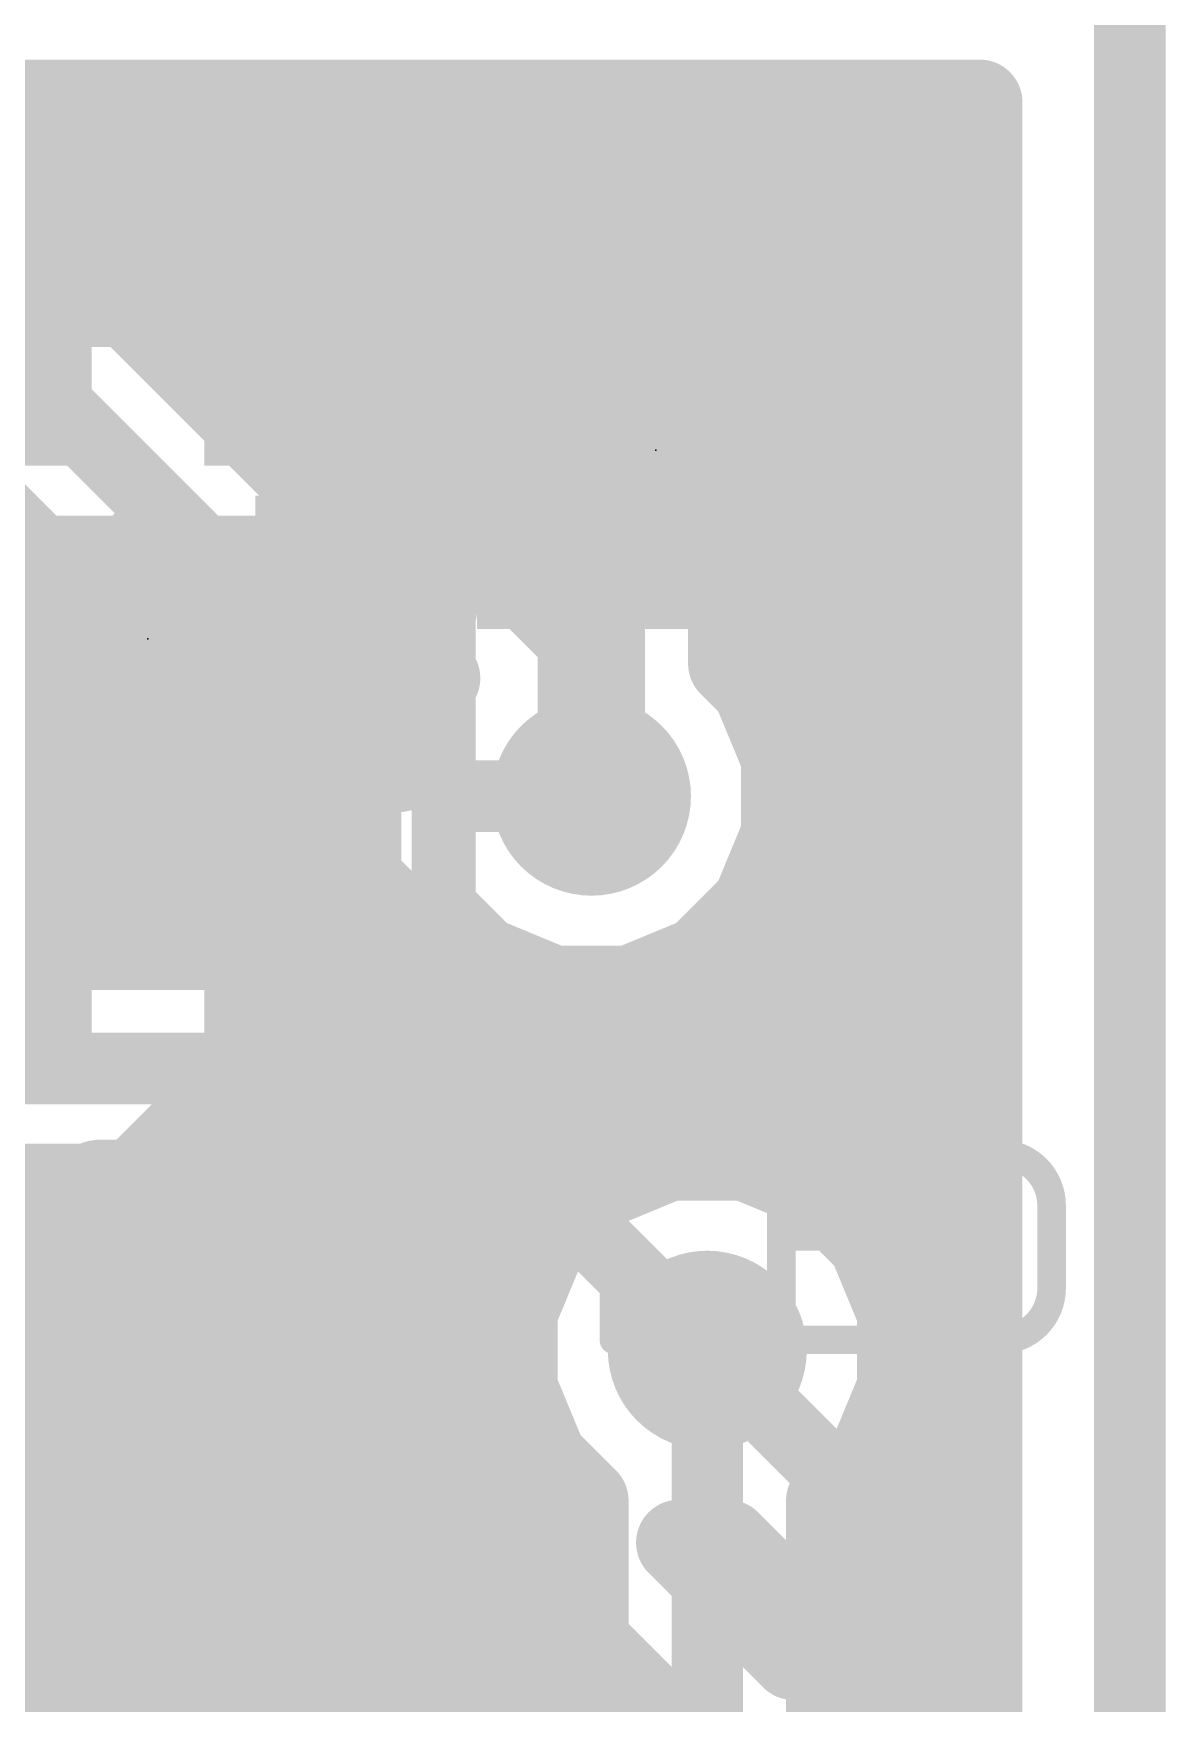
# Model space of a CAD drawing. Extents: x -1.3 to 57, y -0.1 to 23.2.
# Drawn here: x 48.11 to 52.13, y 13.74 to 19.68 of the extents above; entities that cross this region are included whole.
import ezdxf

# ---------------------------------------------------------------- set-up
doc = ezdxf.new("R2010")
doc.units = 0
for name, color, linetype in [('1', 12, 'CONTINUOUS'), ('16', 132, 'CONTINUOUS'), ('18', 110, 'CONTINUOUS'), ('20', 31, 'CONTINUOUS'), ('21', 253, 'CONTINUOUS'), ('23', 53, 'CONTINUOUS'), ('24', 53, 'CONTINUOUS'), ('25', 253, 'CONTINUOUS'), ('42', 132, 'CONTINUOUS'), ('51', 253, 'CONTINUOUS'), ('52', 253, 'CONTINUOUS')]:
    doc.layers.add(name, color=color, linetype=linetype)

# ---------------------------------------------------------------- blocks, each defined once
blk = doc.blocks.new('RECT')
blk.add_solid([(-0.5, -0.5), (0.5, -0.5), (-0.5, 0.5), (0.5, 0.5)])
blk = doc.blocks.new('ROUNDV')
at = {"const_width": 0.5}
blk.add_lwpolyline([(0, -0.25, 1), (0, 0.25, 1), (0, -0.25)], format="xyb", dxfattribs=at)

msp = doc.modelspace()

# ---------------------------------------------------------------- linework, layer by layer
at = {"layer": '1'}
for points, const_width in [([(48.491, 19.431), (48.537, 19.431)], 0.3048), ([(48.514, 19.408), (48.491, 19.431)], 0.3048), ([(48.537, 19.431), (48.514, 19.408)], 0.3048), ([(49.7442, 19.2778), (49.591, 19.431)], 0.3048), ([(49.591, 19.431), (51.4666, 19.431)], 0.3048), ([(51.4666, 19.431), (51.4666, 0.635)], 0.3048), ([(49.7442, 18.5851), (49.7442, 19.2778)], 0.3048), ([(49.7442, 19.2024), (51.4666, 19.2024)], 0.3048), ([(49.7442, 18.8976), (51.4666, 18.8976)], 0.3048), ([(49.064, 18.641), (49.064, 18.5648)], 0.381), ([(49.064, 18.5648), (50.0888, 17.54)], 0.381), ([(49.7442, 18.5928), (51.4666, 18.5928)], 0.3048), ([(50.5841, 17.7452), (49.7442, 18.5851)], 0.3048), ([(50.0413, 18.288), (51.4666, 18.288)], 0.3048), ([(50.3461, 17.9832), (51.4666, 17.9832)], 0.3048), ([(48.4508, 17.8108), (48.514, 17.874)], 0.3048), ([(48.514, 17.874), (48.5772, 17.8108)], 0.3048), ([(47.4772, 17.8108), (48.4508, 17.8108)], 0.3048), ([(48.5772, 17.8108), (49.1175, 17.8108)], 0.3048), ([(49.1175, 17.8108), (49.5417, 17.3866)], 0.3048), ([(50.5841, 17.4384), (50.5841, 17.7452)], 0.3048), ([(47.3962, 17.6784), (49.2499, 17.6784)], 0.3048), ([(50.5841, 17.6784), (51.4666, 17.6784)], 0.3048), ([(50.0888, 17.54), (50.0888, 16.9672)], 0.381), ([(50.6682, 17.3543), (50.5841, 17.4384)], 0.3048), ([(47.3962, 17.3736), (49.5287, 17.3736)], 0.3048), ([(49.5094, 17.3543), (49.4054, 17.1031)], 0.3048), ([(49.5417, 17.3866), (49.5094, 17.3543)], 0.3048), ([(50.6489, 17.3736), (51.4666, 17.3736)], 0.3048), ([(50.7722, 17.1031), (50.6682, 17.3543)], 0.3048), ([(48.4508, 17.2412), (47.4772, 17.2412)], 0.3048), ([(48.6442, 17.0478), (48.4508, 17.2412)], 0.3048), ([(48.6232, 17.0688), (49.4054, 17.0688)], 0.3048), ([(48.6837, 17.0634), (48.6442, 17.047)], 0.3048), ([(49.0414, 17.0634), (48.6837, 17.0634)], 0.3048), ([(49.0414, 16.4336), (49.0414, 17.0634)], 0.3048), ([(49.4054, 17.0634), (49.0866, 17.0634)], 0.3048), ([(49.0866, 17.0634), (49.0866, 16.4336)], 0.3048), ([(49.4054, 17.1031), (49.4054, 17.0634)], 0.3048), ([(50.7722, 16.8313), (50.7722, 17.1031)], 0.3048), ([(50.7722, 17.0688), (51.4666, 17.0688)], 0.3048), ([(48.6442, 17.047), (48.6442, 17.0478)], 0.3048), ([(50.6682, 16.5801), (50.7722, 16.8313)], 0.3048), ([(49.0414, 16.764), (49.0866, 16.764)], 0.3048), ([(50.7443, 16.764), (51.4666, 16.764)], 0.3048), ([(50.4759, 16.3878), (50.6682, 16.5801)], 0.3048), ([(49.5664, 16.4336), (49.5664, 16.5231)], 0.3048), ([(49.5664, 16.5231), (49.7017, 16.3878)], 0.3048), ([(49.0414, 16.4592), (49.0866, 16.4592)], 0.3048), ([(49.5664, 16.4592), (49.6303, 16.4592)], 0.3048), ([(50.5473, 16.4592), (51.4666, 16.4592)], 0.3048), ([(49.0866, 16.4336), (49.0414, 16.4336)], 0.3048), ([(49.0866, 16.3884), (49.0866, 16.4336)], 0.3048), ([(49.0866, 16.4336), (49.5664, 16.4336)], 0.3048), ([(49.0414, 15.7586), (49.0414, 16.3884)], 0.3048), ([(49.0414, 16.3884), (49.0866, 16.3884)], 0.3048), ([(49.0866, 16.3884), (49.0866, 15.7586)], 0.3048), ([(49.5664, 16.3884), (49.0866, 16.3884)], 0.3048), ([(49.5664, 15.8807), (49.5664, 16.3884)], 0.3048), ([(49.7017, 16.3878), (49.9529, 16.2838)], 0.3048), ([(50.2247, 16.2838), (50.4759, 16.3878)], 0.3048), ([(49.9529, 16.2838), (50.2247, 16.2838)], 0.3048), ([(49.0414, 16.1544), (49.0866, 16.1544)], 0.3048), ([(49.5664, 16.1544), (51.4666, 16.1544)], 0.3048), ([(49.5432, 15.8247), (49.5664, 15.8807)], 0.3048), ([(49.0414, 15.8496), (49.0866, 15.8496)], 0.3048), ([(49.5003, 15.7818), (49.5432, 15.8247)], 0.3048), ([(49.5535, 15.8496), (51.4666, 15.8496)], 0.3048), ([(48.4508, 15.5808), (48.6442, 15.7742)], 0.3048), ([(48.6442, 15.7742), (48.6442, 15.775)], 0.3048), ([(48.6442, 15.775), (48.6837, 15.7586)], 0.3048), ([(48.6837, 15.7586), (49.0414, 15.7586)], 0.3048), ([(49.0866, 15.7586), (49.4443, 15.7586)], 0.3048), ([(49.4443, 15.7586), (49.5003, 15.7818)], 0.3048), ([(50.3641, 15.6834), (50.1129, 15.5794)], 0.3048), ([(50.6359, 15.6834), (50.3641, 15.6834)], 0.3048), ([(50.8871, 15.5794), (50.6359, 15.6834)], 0.3048), ([(47.4772, 15.5808), (48.4508, 15.5808)], 0.3048), ([(50.1129, 15.5794), (49.9206, 15.3871)], 0.3048), ([(51.0794, 15.3871), (50.8871, 15.5794)], 0.3048), ([(46.1264, 15.5448), (50.0783, 15.5448)], 0.3048), ([(50.9217, 15.5448), (51.4666, 15.5448)], 0.3048), ([(49.9206, 15.3871), (49.8166, 15.1359)], 0.3048), ([(51.1834, 15.1359), (51.0794, 15.3871)], 0.3048), ([(46.1264, 15.24), (49.8597, 15.24)], 0.3048), ([(51.1403, 15.24), (51.4666, 15.24)], 0.3048), ([(49.8166, 15.1359), (49.8166, 14.8641)], 0.3048), ([(51.1834, 14.8641), (51.1834, 15.1359)], 0.3048), ([(50.5, 15), (50.5, 12.4334)], 0.254), ([(46.1264, 14.9352), (49.8166, 14.9352)], 0.3048), ([(51.1834, 14.9352), (51.4666, 14.9352)], 0.3048), ([(49.8166, 14.8641), (49.9206, 14.6129)], 0.3048), ([(51.0794, 14.6129), (51.1834, 14.8641)], 0.3048), ([(46.1264, 14.6304), (49.9134, 14.6304)], 0.3048), ([(51.0866, 14.6304), (51.4666, 14.6304)], 0.3048), ([(49.9206, 14.6129), (50.0682, 14.4653)], 0.3048), ([(50.9318, 14.4653), (51.0794, 14.6129)], 0.3048), ([(50.0682, 14.4653), (50.0682, 13.1412)], 0.3048), ([(50.9318, 13.1412), (50.9318, 14.4653)], 0.3048), ([(46.1264, 14.3256), (50.0682, 14.3256)], 0.3048), ([(50.9318, 14.3256), (51.4666, 14.3256)], 0.3048), ([(46.1264, 14.0208), (50.0682, 14.0208)], 0.3048), ([(50.9318, 14.0208), (51.4666, 14.0208)], 0.3048), ([(46.1264, 13.716), (50.0682, 13.716)], 0.3048), ([(50.9318, 13.716), (51.4666, 13.716)], 0.3048)]:
    msp.add_lwpolyline(points, dxfattribs=dict(at, const_width=const_width))
for points, const_width in [([(48.491, 19.5072, 1), (48.491, 19.3548)], 0.1524), ([(48.5449, 19.4849, 1), (48.4371, 19.3771)], 0.1524), ([(48.5909, 19.3771, 1), (48.4831, 19.4849)], 0.1524), ([(48.537, 19.3548, 1), (48.537, 19.5072)], 0.1524), ([(49.6449, 19.4849, 1), (49.5371, 19.3771)], 0.1524), ([(49.591, 19.5072, 1), (49.591, 19.3548)], 0.1524), ([(51.5428, 19.431, 1), (51.3904, 19.431)], 0.1524), ([(51.4666, 19.3548, 1), (51.4666, 19.5072)], 0.1524), ([(48.4601, 19.4619, 1), (48.5679, 19.3541)], 0.1524), ([(48.4601, 19.3541, 1), (48.5679, 19.4618)], 0.1524), ([(49.8204, 19.2778, 1), (49.668, 19.2778)], 0.1524), ([(49.6903, 19.2239, 1), (49.7981, 19.3317)], 0.1524), ([(49.7442, 19.2786, 1), (49.7442, 19.1262)], 0.1524), ([(51.4666, 19.1262, 1), (51.4666, 19.2786)], 0.1524), ([(49.7442, 18.9738, 1), (49.7442, 18.8214)], 0.1524), ([(51.4666, 18.8214, 1), (51.4666, 18.9738)], 0.1524), ([(49.1593, 18.641, 1), (48.9688, 18.641)], 0.1905), ([(49.1314, 18.6322, 1), (48.9966, 18.4974)], 0.1905), ([(49.7442, 18.669, 1), (49.7442, 18.5166)], 0.1524), ([(51.4666, 18.5166, 1), (51.4666, 18.669)], 0.1524), ([(49.7981, 18.6389, 1), (49.6903, 18.5312)], 0.1524), ([(48.9688, 18.5648, 1), (49.1593, 18.5648)], 0.1905), ([(49.668, 18.5851, 1), (49.8204, 18.5851)], 0.1524), ([(50.0413, 18.3642, 1), (50.0413, 18.2118)], 0.1524), ([(51.4666, 18.2118, 1), (51.4666, 18.3642)], 0.1524), ([(50.3461, 18.0594, 1), (50.3461, 17.907)], 0.1524), ([(51.4666, 17.907, 1), (51.4666, 18.0594)], 0.1524), ([(48.5679, 17.9279, 1), (48.4601, 17.8201)], 0.1524), ([(48.5679, 17.8201, 1), (48.4601, 17.9279)], 0.1524), ([(48.3969, 17.8647, 1), (48.5047, 17.7569)], 0.1524), ([(48.4508, 17.7346, 1), (48.4508, 17.887)], 0.1524), ([(48.5772, 17.887, 1), (48.5772, 17.7346)], 0.1524), ([(48.5233, 17.7569, 1), (48.6311, 17.8647)], 0.1524), ([(49.1714, 17.8647, 1), (49.0637, 17.7569)], 0.1524), ([(49.1175, 17.7346, 1), (49.1175, 17.887)], 0.1524), ([(50.6603, 17.7452, 1), (50.5079, 17.7452)], 0.1524), ([(50.5302, 17.6913, 1), (50.638, 17.799)], 0.1524), ([(49.2499, 17.6022, 1), (49.2499, 17.7546)], 0.1524), ([(50.5841, 17.7546, 1), (50.5841, 17.6022)], 0.1524), ([(51.4666, 17.6022, 1), (51.4666, 17.7546)], 0.1524), ([(50.184, 17.54, 1), (49.9935, 17.54)], 0.1905), ([(50.0214, 17.4726, 1), (50.1562, 17.6074)], 0.1905), ([(50.638, 17.4923, 1), (50.5302, 17.3845)], 0.1524), ([(49.5798, 17.3252, 1), (49.439, 17.3835)], 0.1524), ([(49.5956, 17.3327, 1), (49.4879, 17.4405)], 0.1524), ([(49.4879, 17.3327, 1), (49.5956, 17.4405)], 0.1524), ([(49.5287, 17.2974, 1), (49.5287, 17.4498)], 0.1524), ([(50.5079, 17.4384, 1), (50.6603, 17.4384)], 0.1524), ([(50.6489, 17.4498, 1), (50.6489, 17.2974)], 0.1524), ([(50.7386, 17.3835, 1), (50.5978, 17.3252)], 0.1524), ([(51.4666, 17.2974, 1), (51.4666, 17.4498)], 0.1524), ([(49.4556, 17.4082, 1), (49.5633, 17.3004)], 0.1524), ([(50.6143, 17.3004, 1), (50.722, 17.4082)], 0.1524), ([(48.5047, 17.2951, 1), (48.3969, 17.1873)], 0.1524), ([(48.4508, 17.165, 1), (48.4508, 17.3174)], 0.1524), ([(48.6232, 17.145, 1), (48.6232, 16.9926)], 0.1524), ([(48.6837, 17.1396, 1), (48.6837, 16.9872)], 0.1524), ([(48.7128, 16.993, 1), (48.6545, 17.1338)], 0.1524), ([(49.1176, 17.0634, 1), (48.9652, 17.0634)], 0.1524), ([(49.0866, 17.1396, 1), (49.0866, 16.9872)], 0.1524), ([(49.1628, 17.0634, 1), (49.0104, 17.0634)], 0.1524), ([(49.0414, 16.9872, 1), (49.0414, 17.1396)], 0.1524), ([(49.4816, 17.1031, 1), (49.3292, 17.1031)], 0.1524), ([(49.335, 17.1323, 1), (49.4758, 17.074)], 0.1524), ([(49.4054, 16.9926, 1), (49.4054, 17.145)], 0.1524), ([(49.4054, 16.9872, 1), (49.4054, 17.1396)], 0.1524), ([(50.8484, 17.1031, 1), (50.696, 17.1031)], 0.1524), ([(50.7722, 17.145, 1), (50.7722, 16.9926)], 0.1524), ([(50.7018, 17.074, 1), (50.8426, 17.1323)], 0.1524), ([(51.4666, 16.9926, 1), (51.4666, 17.145)], 0.1524), ([(48.7204, 17.0478, 1), (48.568, 17.0478)], 0.1524), ([(48.615, 17.1174, 1), (48.6734, 16.9766)], 0.1524), ([(48.5903, 16.9939, 1), (48.6981, 17.1017)], 0.1524), ([(48.568, 17.047, 1), (48.7204, 17.047)], 0.1524), ([(49.3292, 17.0634, 1), (49.4816, 17.0634)], 0.1524), ([(49.9935, 16.9672, 1), (50.184, 16.9672)], 0.1905), ([(50.8426, 16.8021, 1), (50.7018, 16.8604)], 0.1524), ([(49.0414, 16.8402, 1), (49.0414, 16.6878)], 0.1524), ([(49.0866, 16.6878, 1), (49.0866, 16.8402)], 0.1524), ([(50.7443, 16.8402, 1), (50.7443, 16.6878)], 0.1524), ([(50.696, 16.8313, 1), (50.8484, 16.8313)], 0.1524), ([(51.4666, 16.6878, 1), (51.4666, 16.8402)], 0.1524), ([(50.722, 16.5262, 1), (50.6143, 16.634)], 0.1524), ([(49.6426, 16.5231, 1), (49.4902, 16.5231)], 0.1524), ([(49.6203, 16.577, 1), (49.5125, 16.4693)], 0.1524), ([(50.5978, 16.6092, 1), (50.7386, 16.5509)], 0.1524), ([(49.0414, 16.5354, 1), (49.0414, 16.383)], 0.1524), ([(49.0866, 16.383, 1), (49.0866, 16.5354)], 0.1524), ([(49.5664, 16.5354, 1), (49.5664, 16.383)], 0.1524), ([(49.6303, 16.383, 1), (49.6303, 16.5354)], 0.1524), ([(50.5473, 16.5354, 1), (50.5473, 16.383)], 0.1524), ([(51.4666, 16.383, 1), (51.4666, 16.5354)], 0.1524), ([(49.0414, 16.5098, 1), (49.0414, 16.3574)], 0.1524), ([(49.1628, 16.4336, 1), (49.0104, 16.4336)], 0.1524), ([(49.0866, 16.5098, 1), (49.0866, 16.3574)], 0.1524), ([(49.0866, 16.3574, 1), (49.0866, 16.5098)], 0.1524), ([(49.5664, 16.3574, 1), (49.5664, 16.5098)], 0.1524), ([(49.1176, 16.3884, 1), (48.9652, 16.3884)], 0.1524), ([(49.0414, 16.4646, 1), (49.0414, 16.3122)], 0.1524), ([(48.9652, 16.4336, 1), (49.1176, 16.4336)], 0.1524), ([(49.1628, 16.3884, 1), (49.0104, 16.3884)], 0.1524), ([(49.0866, 16.4646, 1), (49.0866, 16.3122)], 0.1524), ([(49.0104, 16.4336, 1), (49.1628, 16.4336)], 0.1524), ([(49.0866, 16.3122, 1), (49.0866, 16.4646)], 0.1524), ([(49.6426, 16.3884, 1), (49.4902, 16.3884)], 0.1524), ([(49.4902, 16.4336, 1), (49.6426, 16.4336)], 0.1524), ([(49.5664, 16.3122, 1), (49.5664, 16.4646)], 0.1524), ([(49.7308, 16.4582, 1), (49.6725, 16.3174)], 0.1524), ([(49.6478, 16.334, 1), (49.7556, 16.4417)], 0.1524), ([(50.422, 16.4417, 1), (50.5298, 16.334)], 0.1524), ([(50.5051, 16.3174, 1), (50.4468, 16.4582)], 0.1524), ([(49.0104, 16.3884, 1), (49.1628, 16.3884)], 0.1524), ([(49.9529, 16.36, 1), (49.9529, 16.2076)], 0.1524), ([(49.9237, 16.2134, 1), (49.982, 16.3542)], 0.1524), ([(50.1956, 16.3542, 1), (50.2539, 16.2134)], 0.1524), ([(50.2247, 16.2076, 1), (50.2247, 16.36)], 0.1524), ([(49.0414, 16.2306, 1), (49.0414, 16.0782)], 0.1524), ([(49.0866, 16.0782, 1), (49.0866, 16.2306)], 0.1524), ([(49.5664, 16.2306, 1), (49.5664, 16.0782)], 0.1524), ([(51.4666, 16.0782, 1), (51.4666, 16.2306)], 0.1524), ([(49.6368, 15.8515, 1), (49.496, 15.9098)], 0.1524), ([(49.0414, 15.9258, 1), (49.0414, 15.7734)], 0.1524), ([(49.0866, 15.7734, 1), (49.0866, 15.9258)], 0.1524), ([(49.5535, 15.9258, 1), (49.5535, 15.7734)], 0.1524), ([(49.5971, 15.7708, 1), (49.4893, 15.8786)], 0.1524), ([(49.4902, 15.8807, 1), (49.6426, 15.8807)], 0.1524), ([(51.4666, 15.7734, 1), (51.4666, 15.9258)], 0.1524), ([(48.7204, 15.775, 1), (48.568, 15.775)], 0.1524), ([(48.6734, 15.8454, 1), (48.615, 15.7046)], 0.1524), ([(48.6981, 15.7203, 1), (48.5903, 15.8281)], 0.1524), ([(48.6837, 15.8348, 1), (48.6837, 15.6824)], 0.1524), ([(48.6545, 15.6882, 1), (48.7128, 15.829)], 0.1524), ([(49.0866, 15.8348, 1), (49.0866, 15.6824)], 0.1524), ([(49.0414, 15.6824, 1), (49.0414, 15.8348)], 0.1524), ([(49.4152, 15.829, 1), (49.4735, 15.6882)], 0.1524), ([(49.4464, 15.8357, 1), (49.5542, 15.7279)], 0.1524), ([(49.4443, 15.6824, 1), (49.4443, 15.8348)], 0.1524), ([(49.4728, 15.8538, 1), (49.6136, 15.7955)], 0.1524), ([(49.5295, 15.7114, 1), (49.4712, 15.8522)], 0.1524), ([(48.568, 15.7742, 1), (48.7204, 15.7742)], 0.1524), ([(48.9652, 15.7586, 1), (49.1176, 15.7586)], 0.1524), ([(49.0104, 15.7586, 1), (49.1628, 15.7586)], 0.1524), ([(50.3641, 15.7596, 1), (50.3641, 15.6072)], 0.1524), ([(50.3932, 15.613, 1), (50.3349, 15.7538)], 0.1524), ([(50.6651, 15.7538, 1), (50.6068, 15.613)], 0.1524), ([(50.6359, 15.6072, 1), (50.6359, 15.7596)], 0.1524), ([(48.4508, 15.5046, 1), (48.4508, 15.657)], 0.1524), ([(50.0837, 15.6498, 1), (50.142, 15.509)], 0.1524), ([(50.1668, 15.5255, 1), (50.059, 15.6332)], 0.1524), ([(50.941, 15.6332, 1), (50.8332, 15.5255)], 0.1524), ([(50.858, 15.509, 1), (50.9163, 15.6498)], 0.1524), ([(48.3969, 15.6347, 1), (48.5047, 15.5269)], 0.1524), ([(50.0783, 15.4686, 1), (50.0783, 15.621)], 0.1524), ([(50.9217, 15.621, 1), (50.9217, 15.4686)], 0.1524), ([(51.4666, 15.4686, 1), (51.4666, 15.621)], 0.1524), ([(49.8668, 15.441, 1), (49.9745, 15.3332)], 0.1524), ([(49.991, 15.358, 1), (49.8502, 15.4163)], 0.1524), ([(51.1498, 15.4163, 1), (51.009, 15.358)], 0.1524), ([(51.0255, 15.3332, 1), (51.1332, 15.441)], 0.1524), ([(49.8597, 15.1638, 1), (49.8597, 15.3162)], 0.1524), ([(51.1403, 15.3162, 1), (51.1403, 15.1638)], 0.1524), ([(51.4666, 15.1638, 1), (51.4666, 15.3162)], 0.1524), ([(49.8928, 15.1359, 1), (49.7404, 15.1359)], 0.1524), ([(51.2596, 15.1359, 1), (51.1072, 15.1359)], 0.1524), ([(49.7462, 15.1651, 1), (49.887, 15.1068)], 0.1524), ([(51.113, 15.1068, 1), (51.2538, 15.1651)], 0.1524), ([(50.5635, 15, 1), (50.4365, 15)], 0.127), ([(49.8166, 14.859, 1), (49.8166, 15.0114)], 0.1524), ([(51.1834, 15.0114, 1), (51.1834, 14.859)], 0.1524), ([(51.4666, 14.859, 1), (51.4666, 15.0114)], 0.1524), ([(49.887, 14.8932, 1), (49.7462, 14.8349)], 0.1524), ([(51.2538, 14.8349, 1), (51.113, 14.8932)], 0.1524), ([(49.7404, 14.8641, 1), (49.8928, 14.8641)], 0.1524), ([(51.1072, 14.8641, 1), (51.2596, 14.8641)], 0.1524), ([(49.9134, 14.5542, 1), (49.9134, 14.7066)], 0.1524), ([(51.0866, 14.7066, 1), (51.0866, 14.5542)], 0.1524), ([(51.4666, 14.5542, 1), (51.4666, 14.7066)], 0.1524), ([(49.9745, 14.6668, 1), (49.8668, 14.559)], 0.1524), ([(49.8502, 14.5837, 1), (49.991, 14.642)], 0.1524), ([(51.009, 14.642, 1), (51.1498, 14.5837)], 0.1524), ([(51.1332, 14.559, 1), (51.0255, 14.6668)], 0.1524), ([(50.1444, 14.4653, 1), (49.992, 14.4653)], 0.1524), ([(50.0143, 14.4114, 1), (50.1221, 14.5192)], 0.1524), ([(51.008, 14.4653, 1), (50.8556, 14.4653)], 0.1524), ([(50.8779, 14.5192, 1), (50.9857, 14.4114)], 0.1524), ([(50.0682, 14.2494, 1), (50.0682, 14.4018)], 0.1524), ([(50.9318, 14.4018, 1), (50.9318, 14.2494)], 0.1524), ([(51.4666, 14.2494, 1), (51.4666, 14.4018)], 0.1524), ([(50.0682, 13.9446, 1), (50.0682, 14.097)], 0.1524), ([(50.9318, 14.097, 1), (50.9318, 13.9446)], 0.1524), ([(51.4666, 13.9446, 1), (51.4666, 14.097)], 0.1524), ([(50.0682, 13.6398, 1), (50.0682, 13.7922)], 0.1524), ([(50.9318, 13.7922, 1), (50.9318, 13.6398)], 0.1524), ([(51.4666, 13.6398, 1), (51.4666, 13.7922)], 0.1524)]:
    msp.add_lwpolyline(points, format="xyb", dxfattribs=dict(at, const_width=const_width))
at = {"layer": '16'}
for points, const_width in [([(47.7277, 19.431), (51.435, 19.431)], 0.3048), ([(51.435, 19.431), (51.435, 14.6757)], 0.3048), ([(49.5304, 17.6283), (47.8282, 19.3305)], 0.3048), ([(47.9563, 19.2024), (51.435, 19.2024)], 0.3048), ([(49.5808, 16.9672), (47.3964, 19.1516)], 0.254), ([(49.6197, 18.9837), (49.5304, 18.8944)], 0.3048), ([(51.0159, 18.9837), (49.6197, 18.9837)], 0.3048), ([(51.1052, 18.8944), (51.0159, 18.9837)], 0.3048), ([(48.2611, 18.8976), (49.5336, 18.8976)], 0.3048), ([(49.5304, 18.8944), (49.5304, 17.6283)], 0.3048), ([(51.102, 18.8976), (51.435, 18.8976)], 0.3048), ([(51.1052, 17.4982), (51.1052, 18.8944)], 0.3048), ([(47.2175, 18.7198), (49.4019, 16.5354)], 0.3048), ([(48.5659, 18.5928), (49.5304, 18.5928)], 0.3048), ([(51.1052, 18.5928), (51.435, 18.5928)], 0.3048), ([(48.8707, 18.288), (49.5304, 18.288)], 0.3048), ([(51.1052, 18.288), (51.435, 18.288)], 0.3048), ([(49.1755, 17.9832), (49.5304, 17.9832)], 0.3048), ([(51.1052, 17.9832), (51.435, 17.9832)], 0.3048), ([(41.3141, 17.6784), (48.2589, 17.6784)], 0.3048), ([(49.4803, 17.6784), (49.5304, 17.6784)], 0.3048), ([(51.1052, 17.6784), (51.435, 17.6784)], 0.3048), ([(51.0159, 17.4089), (51.1052, 17.4982)], 0.3048), ([(50.6682, 17.3543), (50.6136, 17.4089)], 0.3048), ([(50.6136, 17.4089), (51.0159, 17.4089)], 0.3048), ([(24.8642, 17.3736), (48.5637, 17.3736)], 0.3048), ([(50.6489, 17.3736), (51.435, 17.3736)], 0.3048), ([(50.7722, 17.1031), (50.6682, 17.3543)], 0.3048), ([(24.7409, 17.0688), (48.8685, 17.0688)], 0.3048), ([(50.7722, 16.8313), (50.7722, 17.1031)], 0.3048), ([(50.7722, 17.0688), (51.435, 17.0688)], 0.3048), ([(49.5808, 16.9672), (50.0888, 16.9672)], 0.254), ([(50.6682, 16.5801), (50.7722, 16.8313)], 0.3048), ([(23.9263, 16.764), (49.1733, 16.764)], 0.3048), ([(50.7443, 16.764), (51.435, 16.764)], 0.3048), ([(50.4759, 16.3878), (50.6682, 16.5801)], 0.3048), ([(49.4019, 16.5354), (49.5541, 16.5354)], 0.3048), ([(49.5541, 16.5354), (49.6577, 16.4318)], 0.3048), ([(36.6256, 16.4592), (49.6303, 16.4592)], 0.3048), ([(50.5473, 16.4592), (51.435, 16.4592)], 0.3048), ([(49.6577, 16.4318), (42.1719, 16.4318)], 0.3048), ([(50.4273, 15.6834), (49.7377, 16.3729)], 0.3048), ([(49.7377, 16.3729), (49.9529, 16.2838)], 0.3048), ([(50.2247, 16.2838), (50.4759, 16.3878)], 0.3048), ([(49.9529, 16.2838), (50.2247, 16.2838)], 0.3048), ([(49.9563, 16.1544), (51.435, 16.1544)], 0.3048), ([(42.3508, 16), (49.5, 16)], 0.254), ([(49.5, 16), (50.5, 15)], 0.254), ([(50.2611, 15.8496), (51.435, 15.8496)], 0.3048), ([(50.6359, 15.6834), (50.4273, 15.6834)], 0.3048), ([(50.8871, 15.5794), (50.6359, 15.6834)], 0.3048), ([(42.5297, 15.5682), (49.3211, 15.5682)], 0.3048), ([(49.3211, 15.5682), (49.8166, 15.0727)], 0.3048), ([(51.0794, 15.3871), (50.8871, 15.5794)], 0.3048), ([(42.5063, 15.5448), (49.3445, 15.5448)], 0.3048), ([(50.9217, 15.5448), (51.435, 15.5448)], 0.3048), ([(49.2337, 15.4825), (42.5675, 15.4825)], 0.3048), ([(49.8166, 14.8996), (49.2337, 15.4825)], 0.3048), ([(51.1834, 15.1359), (51.0794, 15.3871)], 0.3048), ([(49.4762, 15.24), (49.6493, 15.24)], 0.3048), ([(51.1403, 15.24), (51.435, 15.24)], 0.3048), ([(51.1834, 14.9273), (51.1834, 15.1359)], 0.3048), ([(49.8166, 15.0727), (49.8166, 14.8996)], 0.3048), ([(42.7306, 15.0888), (49.0706, 15.0888)], 0.127), ([(49.0706, 15.0888), (50.4906, 13.6688)], 0.127), ([(50.5, 15), (51.238, 14.262)], 0.254), ([(49.781, 14.9352), (49.8166, 14.9352)], 0.3048), ([(51.1834, 14.9352), (51.435, 14.9352)], 0.3048), ([(51.4169, 14.6938), (51.1834, 14.9273)], 0.3048), ([(42.6278, 14.986), (49.1734, 14.986)], 0.127), ([(42.5008, 14.859), (49.3004, 14.859)], 0.127), ([(51.435, 14.6757), (51.4169, 14.6938)], 0.3048), ([(42.3738, 14.732), (49.4274, 14.732)], 0.127), ([(42.2468, 14.605), (49.5544, 14.605)], 0.127), ([(42.1198, 14.478), (49.6814, 14.478)], 0.127), ([(41.9928, 14.351), (49.8084, 14.351)], 0.127), ([(50.6537, 14.0625), (50.3996, 14.3166)], 0.3048), ([(50.3996, 14.3166), (50.5727, 14.3166)], 0.3048), ([(50.5727, 14.3166), (50.8062, 14.0831)], 0.3048), ([(51.238, 14.262), (51.238, 10.7422)], 0.254), ([(41.8658, 14.224), (49.9354, 14.224)], 0.127), ([(50.8062, 14.0831), (50.8062, 13.91)], 0.3048), ([(50.8062, 13.91), (50.6537, 14.0625)], 0.3048), ([(41.7388, 14.097), (50.0624, 14.097)], 0.127), ([(50.6954, 14.0208), (50.8062, 14.0208)], 0.3048), ([(41.6118, 13.97), (50.1894, 13.97)], 0.127), ([(41.4848, 13.843), (50.3164, 13.843)], 0.127), ([(41.3578, 13.716), (50.4434, 13.716)], 0.127)]:
    msp.add_lwpolyline(points, dxfattribs=dict(at, const_width=const_width))
for points, const_width in [([(51.5112, 19.431, 1), (51.3588, 19.431)], 0.1524), ([(51.435, 19.3548, 1), (51.435, 19.5072)], 0.1524), ([(51.435, 19.1262, 1), (51.435, 19.2786)], 0.1524), ([(49.6197, 19.0599, 1), (49.6197, 18.9075)], 0.1524), ([(49.6736, 18.9298, 1), (49.5658, 19.0376)], 0.1524), ([(51.0698, 19.0376, 1), (50.962, 18.9298)], 0.1524), ([(51.0159, 18.9075, 1), (51.0159, 19.0599)], 0.1524), ([(48.2611, 18.9738, 1), (48.2611, 18.8214)], 0.1524), ([(49.6066, 18.8944, 1), (49.4542, 18.8944)], 0.1524), ([(49.5336, 18.8214, 1), (49.5336, 18.9738)], 0.1524), ([(51.102, 18.9738, 1), (51.102, 18.8214)], 0.1524), ([(51.1814, 18.8944, 1), (51.029, 18.8944)], 0.1524), ([(51.435, 18.8214, 1), (51.435, 18.9738)], 0.1524), ([(49.4765, 18.9483, 1), (49.5843, 18.8405)], 0.1524), ([(51.0513, 18.8405, 1), (51.1591, 18.9483)], 0.1524), ([(48.5659, 18.669, 1), (48.5659, 18.5166)], 0.1524), ([(49.5304, 18.5166, 1), (49.5304, 18.669)], 0.1524), ([(51.1052, 18.669, 1), (51.1052, 18.5166)], 0.1524), ([(51.435, 18.5166, 1), (51.435, 18.669)], 0.1524), ([(48.8707, 18.3642, 1), (48.8707, 18.2118)], 0.1524), ([(49.5304, 18.2118, 1), (49.5304, 18.3642)], 0.1524), ([(51.1052, 18.3642, 1), (51.1052, 18.2118)], 0.1524), ([(51.435, 18.2118, 1), (51.435, 18.3642)], 0.1524), ([(49.1755, 18.0594, 1), (49.1755, 17.907)], 0.1524), ([(49.5304, 17.907, 1), (49.5304, 18.0594)], 0.1524), ([(51.1052, 18.0594, 1), (51.1052, 17.907)], 0.1524), ([(51.435, 17.907, 1), (51.435, 18.0594)], 0.1524), ([(48.2589, 17.6022, 1), (48.2589, 17.7546)], 0.1524), ([(49.4803, 17.7546, 1), (49.4803, 17.6022)], 0.1524), ([(49.5304, 17.6022, 1), (49.5304, 17.7546)], 0.1524), ([(51.1052, 17.7546, 1), (51.1052, 17.6022)], 0.1524), ([(51.435, 17.6022, 1), (51.435, 17.7546)], 0.1524), ([(49.4765, 17.5744, 1), (49.5843, 17.6821)], 0.1524), ([(49.4542, 17.6283, 1), (49.6066, 17.6283)], 0.1524), ([(51.1591, 17.4443, 1), (51.0513, 17.5521)], 0.1524), ([(50.6674, 17.4628, 1), (50.5597, 17.355)], 0.1524), ([(50.6136, 17.4851, 1), (50.6136, 17.3327)], 0.1524), ([(51.0159, 17.3327, 1), (51.0159, 17.4851)], 0.1524), ([(51.029, 17.4982, 1), (51.1814, 17.4982)], 0.1524), ([(48.5637, 17.2974, 1), (48.5637, 17.4498)], 0.1524), ([(50.6489, 17.4498, 1), (50.6489, 17.2974)], 0.1524), ([(50.7386, 17.3835, 1), (50.5978, 17.3252)], 0.1524), ([(50.962, 17.4628, 1), (51.0698, 17.355)], 0.1524), ([(51.435, 17.2974, 1), (51.435, 17.4498)], 0.1524), ([(50.6143, 17.3004, 1), (50.722, 17.4082)], 0.1524), ([(48.8685, 16.9926, 1), (48.8685, 17.145)], 0.1524), ([(50.8484, 17.1031, 1), (50.696, 17.1031)], 0.1524), ([(50.7722, 17.145, 1), (50.7722, 16.9926)], 0.1524), ([(50.7018, 17.074, 1), (50.8426, 17.1323)], 0.1524), ([(51.435, 16.9926, 1), (51.435, 17.145)], 0.1524), ([(49.5808, 17.0307, 1), (49.5808, 16.9037)], 0.127), ([(50.0888, 16.9037, 1), (50.0888, 17.0307)], 0.127), ([(49.5359, 16.9223, 1), (49.6257, 17.0121)], 0.127), ([(50.8426, 16.8021, 1), (50.7018, 16.8604)], 0.1524), ([(49.1733, 16.6878, 1), (49.1733, 16.8402)], 0.1524), ([(50.7443, 16.8402, 1), (50.7443, 16.6878)], 0.1524), ([(50.696, 16.8313, 1), (50.8484, 16.8313)], 0.1524), ([(51.435, 16.6878, 1), (51.435, 16.8402)], 0.1524), ([(50.722, 16.5262, 1), (50.6143, 16.634)], 0.1524), ([(49.4019, 16.6116, 1), (49.4019, 16.4592)], 0.1524), ([(49.608, 16.5893, 1), (49.5002, 16.4815)], 0.1524), ([(49.5541, 16.4592, 1), (49.5541, 16.6116)], 0.1524), ([(50.5978, 16.6092, 1), (50.7386, 16.5509)], 0.1524), ([(49.3481, 16.4815, 1), (49.4558, 16.5893)], 0.1524), ([(49.6303, 16.383, 1), (49.6303, 16.5354)], 0.1524), ([(50.5473, 16.5354, 1), (50.5473, 16.383)], 0.1524), ([(51.435, 16.383, 1), (51.435, 16.5354)], 0.1524), ([(49.6038, 16.3779, 1), (49.7116, 16.4857)], 0.1524), ([(49.6577, 16.3556, 1), (49.6577, 16.508)], 0.1524), ([(49.7916, 16.4268, 1), (49.6839, 16.319)], 0.1524), ([(49.7669, 16.4433, 1), (49.7086, 16.3025)], 0.1524), ([(50.422, 16.4417, 1), (50.5298, 16.334)], 0.1524), ([(50.5051, 16.3174, 1), (50.4468, 16.4582)], 0.1524), ([(49.9529, 16.36, 1), (49.9529, 16.2076)], 0.1524), ([(49.9237, 16.2134, 1), (49.982, 16.3542)], 0.1524), ([(50.1956, 16.3542, 1), (50.2539, 16.2134)], 0.1524), ([(50.2247, 16.2076, 1), (50.2247, 16.36)], 0.1524), ([(49.9563, 16.2306, 1), (49.9563, 16.0782)], 0.1524), ([(51.435, 16.0782, 1), (51.435, 16.2306)], 0.1524), ([(49.5449, 16.0449, 1), (49.4551, 15.9551)], 0.127), ([(49.5, 15.9365, 1), (49.5, 16.0635)], 0.127), ([(50.2611, 15.9258, 1), (50.2611, 15.7734)], 0.1524), ([(51.435, 15.7734, 1), (51.435, 15.9258)], 0.1524), ([(50.4273, 15.7596, 1), (50.4273, 15.6072)], 0.1524), ([(50.3734, 15.6295, 1), (50.4811, 15.7373)], 0.1524), ([(50.6651, 15.7538, 1), (50.6068, 15.613)], 0.1524), ([(50.6359, 15.6072, 1), (50.6359, 15.7596)], 0.1524), ([(49.375, 15.6221, 1), (49.2673, 15.5143)], 0.1524), ([(49.3211, 15.492, 1), (49.3211, 15.6444)], 0.1524), ([(50.941, 15.6332, 1), (50.8332, 15.5255)], 0.1524), ([(50.858, 15.509, 1), (50.9163, 15.6498)], 0.1524), ([(49.3445, 15.4686, 1), (49.3445, 15.621)], 0.1524), ([(50.9217, 15.621, 1), (50.9217, 15.4686)], 0.1524), ([(51.435, 15.4686, 1), (51.435, 15.621)], 0.1524), ([(49.2876, 15.5364, 1), (49.1798, 15.4286)], 0.1524), ([(49.2337, 15.4063, 1), (49.2337, 15.5587)], 0.1524), ([(51.1498, 15.4163, 1), (51.009, 15.358)], 0.1524), ([(51.0255, 15.3332, 1), (51.1332, 15.441)], 0.1524), ([(49.4762, 15.3162, 1), (49.4762, 15.1638)], 0.1524), ([(49.6493, 15.1638, 1), (49.6493, 15.3162)], 0.1524), ([(51.1403, 15.3162, 1), (51.1403, 15.1638)], 0.1524), ([(51.435, 15.1638, 1), (51.435, 15.3162)], 0.1524), ([(51.2596, 15.1359, 1), (51.1072, 15.1359)], 0.1524), ([(49.8928, 15.0727, 1), (49.7404, 15.0727)], 0.1524), ([(49.7627, 15.0189, 1), (49.8705, 15.1266)], 0.1524), ([(51.113, 15.1068, 1), (51.2538, 15.1651)], 0.1524), ([(49.0931, 15.1113, 1), (49.0481, 15.0663)], 0.0635), ([(49.0706, 15.0571, 1), (49.0706, 15.1206)], 0.0635), ([(50.5449, 15.0449, 1), (50.4551, 14.9551)], 0.127), ([(49.781, 15.0114, 1), (49.781, 14.859)], 0.1524), ([(49.8166, 14.859, 1), (49.8166, 15.0114)], 0.1524), ([(50.4551, 14.9551, 1), (50.5449, 15.0449)], 0.127), ([(51.1834, 15.0114, 1), (51.1834, 14.859)], 0.1524), ([(51.2373, 14.9811, 1), (51.1295, 14.8734)], 0.1524), ([(51.435, 14.859, 1), (51.435, 15.0114)], 0.1524), ([(49.1734, 14.9543, 1), (49.1734, 15.0178)], 0.0635), ([(49.7627, 14.8457, 1), (49.8705, 14.9535)], 0.1524), ([(49.7404, 14.8996, 1), (49.8928, 14.8996)], 0.1524), ([(51.1072, 14.9273, 1), (51.2596, 14.9273)], 0.1524), ([(49.3004, 14.8272, 1), (49.3004, 14.8908)], 0.0635), ([(51.4707, 14.7477, 1), (51.363, 14.6399)], 0.1524), ([(49.4274, 14.7003, 1), (49.4274, 14.7638)], 0.0635), ([(51.363, 14.6399, 1), (51.4707, 14.7477)], 0.1524), ([(51.3811, 14.6218, 1), (51.4889, 14.7295)], 0.1524), ([(51.3588, 14.6757, 1), (51.5112, 14.6757)], 0.1524), ([(49.5544, 14.5732, 1), (49.5544, 14.6368)], 0.0635), ([(49.6814, 14.4463, 1), (49.6814, 14.5098)], 0.0635), ([(49.8084, 14.3193, 1), (49.8084, 14.3828)], 0.0635), ([(50.4534, 14.3705, 1), (50.3457, 14.2627)], 0.1524), ([(50.3996, 14.3928, 1), (50.3996, 14.2404)], 0.1524), ([(50.6266, 14.3705, 1), (50.5189, 14.2627)], 0.1524), ([(50.5727, 14.2404, 1), (50.5727, 14.3928)], 0.1524), ([(51.3015, 14.262, 1), (51.1745, 14.262)], 0.127), ([(51.1931, 14.2171, 1), (51.2829, 14.3069)], 0.127), ([(49.9354, 14.1922, 1), (49.9354, 14.2558)], 0.0635), ([(50.8824, 14.0831, 1), (50.73, 14.0831)], 0.1524), ([(50.7076, 14.1164, 1), (50.5998, 14.0086)], 0.1524), ([(50.5998, 14.0086, 1), (50.7076, 14.1164)], 0.1524), ([(50.7523, 14.0293, 1), (50.8601, 14.137)], 0.1524), ([(50.0624, 14.0653, 1), (50.0624, 14.1288)], 0.0635), ([(50.6954, 14.097, 1), (50.6954, 13.9446)], 0.1524), ([(50.8062, 13.9446, 1), (50.8062, 14.097)], 0.1524), ([(50.1894, 13.9383, 1), (50.1894, 14.0018)], 0.0635), ([(50.7523, 13.8561, 1), (50.8601, 13.9638)], 0.1524), ([(50.73, 13.91, 1), (50.8824, 13.91)], 0.1524), ([(50.3164, 13.8112, 1), (50.3164, 13.8748)], 0.0635), ([(50.4434, 13.6843, 1), (50.4434, 13.7478)], 0.0635)]:
    msp.add_lwpolyline(points, format="xyb", dxfattribs=dict(at, const_width=const_width))
at = {"layer": '20', "const_width": 0.254}
msp.add_lwpolyline([(52, 0), (52, 20)], dxfattribs=at)
at = {"layer": '21'}
for points, const_width in [([(48.414, 18.6578, 1), (48.414, 18.5943)], 0.0635), ([(48.614, 18.5943, 1), (48.614, 18.6578)], 0.0635), ([(49.6458, 18.626, 1), (49.5823, 18.626)], 0.0635), ([(48.006, 17.399, 1), (48.006, 17.653, 1), (48.006, 17.399)], 0.254), ([(48.414, 16.4578, 1), (48.414, 16.3943)], 0.0635), ([(48.614, 16.3943, 1), (48.614, 16.4578)], 0.0635), ([(49.5823, 16.426, 1), (49.6458, 16.426)], 0.0635)]:
    msp.add_lwpolyline(points, format="xyb", dxfattribs=dict(at, const_width=const_width))
at = {"layer": '21', "const_width": 0.127}
for points in [[(48.414, 18.626), (48.614, 18.626)], [(49.614, 18.626), (49.614, 16.426)], [(48.414, 16.426), (48.614, 16.426)]]:
    msp.add_lwpolyline(points, dxfattribs=at)
at = {"layer": '23'}
msp.add_point((48.514, 17.526), dxfattribs=at)
at = {"layer": '24'}
msp.add_point((50.3178, 18.1963), dxfattribs=at)
at = {"layer": '25'}
for points, const_width in [([(48.3475, 15.6972, 0.4142), (48.2008, 15.5504)], 0.1016), ([(48.3475, 15.7226, 1), (48.3475, 15.6718)], 0.0508), ([(48.3475, 15.6718, 1), (48.3475, 15.7226)], 0.0508), ([(48.5677, 15.6718, 1), (48.5677, 15.7226)], 0.0508), ([(48.9712, 15.6972, 1), (48.9204, 15.6972)], 0.0508), ([(48.9458, 15.7226, 1), (48.9458, 15.6718)], 0.0508), ([(49.1293, 15.4037, 1), (49.1293, 15.6972)], 0.1016), ([(49.1293, 15.7226, 1), (49.1293, 15.6718)], 0.0508), ([(49.1293, 15.6718, 1), (49.1293, 15.7226)], 0.0508), ([(50.1939, 15.6972, 1), (50.1431, 15.6972)], 0.0508), ([(50.7883, 15.6972, 1), (50.7375, 15.6972)], 0.0508), ([(50.7629, 15.7226, 1), (50.7629, 15.6718)], 0.0508), ([(51.0564, 15.6718, 1), (51.0564, 15.7226)], 0.0508), ([(51.3808, 15.6972, 1), (51.33, 15.6972)], 0.0508), ([(51.3554, 15.7226, 1), (51.3554, 15.6718)], 0.0508), ([(51.7223, 15.5138, 0.4142), (51.5389, 15.6972)], 0.1016), ([(51.5389, 15.7226, 1), (51.5389, 15.6718)], 0.0508), ([(51.5389, 15.6718, 1), (51.5389, 15.7226)], 0.0508), ([(48.2262, 15.5504, 1), (48.1754, 15.5504)], 0.0508), ([(48.1754, 15.5504, 1), (48.2262, 15.5504)], 0.0508), ([(51.7477, 15.5138, 1), (51.6969, 15.5138)], 0.0508), ([(51.6969, 15.5138, 1), (51.7477, 15.5138)], 0.0508), ([(48.4576, 15.4291, 1), (48.4576, 15.3783)], 0.0508), ([(48.5931, 15.4037, 1), (48.5423, 15.4037)], 0.0508), ([(48.5677, 15.3783, 1), (48.5677, 15.4291)], 0.0508), ([(48.9458, 15.4291, 1), (48.9458, 15.3783)], 0.0508), ([(49.1293, 15.0368, 1), (49.1293, 15.4037)], 0.1016), ([(49.1293, 15.4291, 1), (49.1293, 15.3783)], 0.0508), ([(49.1293, 15.4291, 1), (49.1293, 15.3783)], 0.0508), ([(49.1293, 15.3783, 1), (49.1293, 15.4291)], 0.0508), ([(50.7629, 15.4291, 1), (50.7629, 15.3783)], 0.0508), ([(50.983, 15.3783, 1), (50.983, 15.4291)], 0.0508), ([(51.5389, 15.0368, 0.4142), (51.7223, 15.2202)], 0.1016), ([(51.7477, 15.2202, 1), (51.6969, 15.2202)], 0.0508), ([(51.6969, 15.2202, 1), (51.7477, 15.2202)], 0.0508), ([(48.2008, 15.1836, 0.4142), (48.3475, 15.0368)], 0.1016), ([(48.2262, 15.1836, 1), (48.1754, 15.1836)], 0.0508), ([(48.1754, 15.1836, 1), (48.2262, 15.1836)], 0.0508), ([(48.3475, 15.0622, 1), (48.3475, 15.0114)], 0.0508), ([(48.3475, 15.0114, 1), (48.3475, 15.0622)], 0.0508), ([(48.5677, 15.0114, 1), (48.5677, 15.0622)], 0.0508), ([(48.9458, 15.0622, 1), (48.9458, 15.0114)], 0.0508), ([(49.1293, 15.0622, 1), (49.1293, 15.0114)], 0.0508), ([(49.1293, 15.0114, 1), (49.1293, 15.0622)], 0.0508), ([(50.1685, 15.0622, 1), (50.1685, 15.0114)], 0.0508), ([(50.462, 15.0114, 1), (50.462, 15.0622)], 0.0508), ([(50.7629, 15.0622, 1), (50.7629, 15.0114)], 0.0508), ([(51.0564, 15.0114, 1), (51.0564, 15.0622)], 0.0508), ([(51.3554, 15.0622, 1), (51.3554, 15.0114)], 0.0508), ([(51.5389, 15.0622, 1), (51.5389, 15.0114)], 0.0508), ([(51.5389, 15.0114, 1), (51.5389, 15.0622)], 0.0508), ([(48.5423, 15.0368, 1), (48.5931, 15.0368)], 0.0508), ([(48.9204, 15.0368, 1), (48.9712, 15.0368)], 0.0508), ([(49.5633, 14.9888, 1), (49.5633, 14.938)], 0.0508), ([(49.8568, 14.938, 1), (49.8568, 14.9888)], 0.0508), ([(50.1431, 15.0368, 1), (50.1939, 15.0368)], 0.0508), ([(50.7375, 15.0368, 1), (50.7883, 15.0368)], 0.0508), ([(51.33, 15.0368, 1), (51.3808, 15.0368)], 0.0508)]:
    msp.add_lwpolyline(points, format="xyb", dxfattribs=dict(at, const_width=const_width))
at = {"layer": '25', "const_width": 0.1016}
for points in [[(48.3475, 15.6972), (48.5677, 15.6972)], [(48.9458, 15.0368), (48.9458, 15.6972)], [(48.9458, 15.6972), (49.1293, 15.6972)], [(50.1685, 15.6972), (50.1685, 15.0368)], [(50.7629, 15.0368), (50.7629, 15.6972)], [(50.7629, 15.6972), (51.0564, 15.6972)], [(51.3554, 15.0368), (51.3554, 15.6972)], [(51.3554, 15.6972), (51.5389, 15.6972)], [(48.2008, 15.1836), (48.2008, 15.5504)], [(51.7223, 15.5138), (51.7223, 15.2202)], [(48.4576, 15.4037), (48.5677, 15.4037)], [(48.5677, 15.4037), (48.5677, 15.0368)], [(48.9458, 15.4037), (49.1293, 15.4037)], [(50.7629, 15.4037), (50.983, 15.4037)], [(48.5677, 15.0368), (48.3475, 15.0368)], [(49.1293, 15.0368), (48.9458, 15.0368)], [(50.1685, 15.0368), (50.462, 15.0368)], [(51.0564, 15.0368), (50.7629, 15.0368)], [(51.5389, 15.0368), (51.3554, 15.0368)], [(49.5633, 14.9634), (49.8568, 14.9634)]]:
    msp.add_lwpolyline(points, dxfattribs=at)
at = {"layer": '51', "const_width": 0.127}
for points in [[(49.514, 18.626), (47.514, 18.626)], [(49.514, 16.426), (49.514, 18.626)], [(47.514, 16.426), (49.514, 16.426)]]:
    msp.add_lwpolyline(points, dxfattribs=at)
at = {"layer": '51', "const_width": 0.0635}
for points in [[(49.5458, 18.626, 1), (49.4823, 18.626)], [(49.514, 18.5943, 1), (49.514, 18.6578)], [(49.514, 16.3943, 1), (49.514, 16.4578)], [(49.4823, 16.426, 1), (49.5458, 16.426)]]:
    msp.add_lwpolyline(points, format="xyb", dxfattribs=at)
at = {"layer": '52', "const_width": 0.1}
msp.add_lwpolyline([(45.9006, 5.8288, 1), (45.9006, 15.1688, 1), (45.9006, 5.8288)], format="xyb", dxfattribs=at)

# ---------------------------------------------------------------- block references
at = {"layer": '1', "yscale": 0.7, "rotation": 270}
for p in [(47.964, 18.641), (49.064, 18.641), (47.964, 16.411), (49.064, 16.411)]:
    msp.add_blockref('RECT', p, dxfattribs=at)
at = {"layer": '16', "xscale": 0.762, "yscale": 0.762, "rotation": 180}
msp.add_blockref('RECT', (50.3178, 18.1963), dxfattribs=at)
at = {"layer": '18', "xscale": 0.7064, "yscale": 0.7064}
for p in [(50.0888, 16.9672), (50.0888, 16.9672), (50.5, 15), (50.5, 15)]:
    msp.add_blockref('ROUNDV', p, dxfattribs=at)
at = {"layer": '21', "xscale": 1.016, "yscale": 0.508, "rotation": 270}
msp.add_blockref('RECT', (49.149, 17.526), dxfattribs=at)
at = {"layer": '42', "xscale": 1.27, "yscale": 1.27, "rotation": 180}
msp.add_blockref('RECT', (50.3178, 18.1963), dxfattribs=at)
at = {"layer": '51', "xscale": 0.5, "yscale": 2, "rotation": 270}
msp.add_blockref('RECT', (48.514, 17.276), dxfattribs=at)

doc.saveas('drawing.dxf')
